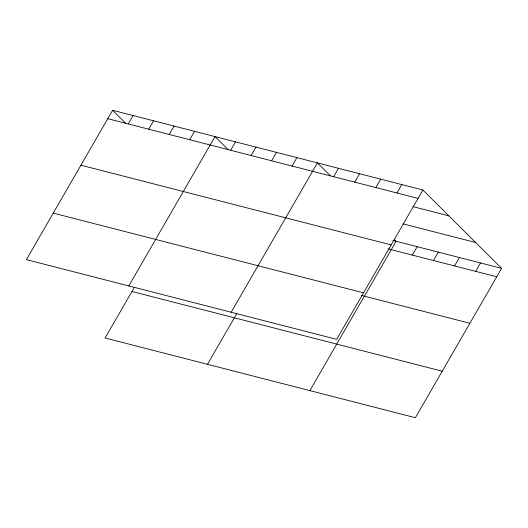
<?xml version="1.0" encoding="UTF-8"?>
<svg xmlns="http://www.w3.org/2000/svg" width="528" height="528" viewBox="0 0 528 528"><rect width="100%" height="100%" fill="white"/><g stroke="black" fill="none" stroke-linecap="round" stroke-linejoin="round"><path stroke-width="0.79" d="M422.902 190.001L112.629 110.279L26.4 259.631L336.673 339.352L422.902 190.001L501.6 268.369L415.371 417.721L105.098 337.999L134.396 287.258M128.251 123.948L133.109 115.54M148.731 129.208L153.582 120.8M169.211 134.468L174.062 126.06M189.684 139.735L194.542 131.327M128.792 285.938L215.021 136.587L228.004 149.516M230.644 150.256L235.495 141.847M251.117 155.516L255.974 147.107M271.597 160.783L276.454 152.374M292.076 166.043L296.927 157.634M231.178 312.246L317.407 162.895L330.396 175.824M207.491 364.307L236.782 313.566M333.65 176.722L338.507 168.313M354.75 182.147L359.608 173.738M375.85 187.565L380.701 179.157M396.95 192.991L401.801 184.582M309.877 390.614L396.106 241.263L394.416 239.58M412.348 255.097L417.206 246.688M433.448 260.515L438.306 252.107M454.549 265.934L459.406 257.525M475.649 271.359L480.5 262.951M107.771 118.688L418.044 198.409M412.929 206.626L448.873 215.86M402.956 223.832L475.629 242.51M392.957 240.458L501.6 268.369M80.923 165.198L391.195 244.919M388.1 248.866L496.742 276.778M53.255 213.121L363.528 292.842M361.251 295.376L469.894 323.288M131.954 291.489L442.226 371.21M112.629 110.279L125.611 123.209"/></g></svg>
